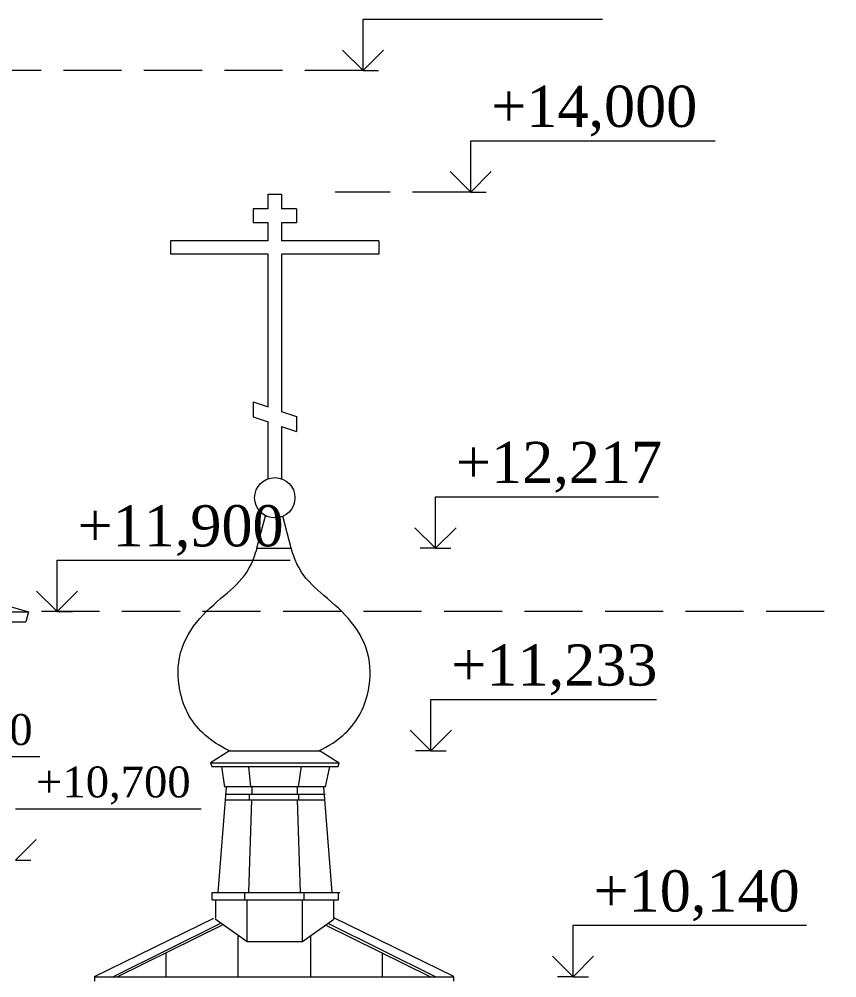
# Model space of a CAD drawing. Header units: millimetres. Extents: x 2399 to 111977, y 1313 to 59551.
# Drawn here: x 19461 to 23434, y 41899 to 46554 of the extents above; entities that cross this region are included whole.
import ezdxf

# ---------------------------------------------------------------- set-up
doc = ezdxf.new("R2010")
doc.units = ezdxf.units.MM
doc.linetypes.add('Невидимая', pattern=[391.222223, 282.222223, -109])
doc.layers.add('dim Level', color=7, linetype='Continuous', lineweight=13)
doc.layers.add('main line', color=7, linetype='Continuous', lineweight=13)
doc.styles.add('СГЕНЕРИР_СТИЛЬ_1', font='georgia.ttf')

msp = doc.modelspace()

# ---------------------------------------------------------------- linework, layer by layer
at = {"layer": 'dim Level', "color": 7, "linetype": 'Continuous', "lineweight": 13}
for p, q in [((21132.3277, 46304.3548), (21132.3277, 46554.3548)), ((21132.3277, 46554.3548), (22295.1157, 46554.3548)), ((21132.3277, 46304.3548), (21032.3277, 46404.3548)), ((21232.3277, 46404.3548), (21132.3277, 46304.3548)), ((21132.3277, 46304.3548), (21057.3277, 46304.3548)), ((21132.3277, 46304.3548), (21207.3277, 46304.3548)), ((21655.2544, 45714.1218), (21655.2544, 45964.1218)), ((21655.2544, 45964.1218), (22843.2564, 45964.1218)), ((21655.2544, 45714.1218), (21555.2544, 45814.1218)), ((21755.2544, 45814.1218), (21655.2544, 45714.1218)), ((21655.2544, 45714.1218), (21580.2544, 45714.1218)), ((21655.2544, 45714.1218), (21730.2544, 45714.1218)), ((21484.2197, 43984.7778), (21484.2197, 44234.7778)), ((21484.2197, 44234.7778), (22567.4937, 44234.7778)), ((21484.2197, 43984.7778), (21384.2197, 44084.7778)), ((21584.2197, 44084.7778), (21484.2197, 43984.7778)), ((21484.2197, 43984.7778), (21409.2197, 43984.7778)), ((21484.2197, 43984.7778), (21559.2197, 43984.7778)), ((19645.2191, 43677.1602), (19645.2191, 43927.1602)), ((19645.2191, 43927.1602), (20778.9171, 43927.1602)), ((19645.2191, 43677.1602), (19545.2191, 43777.1602)), ((19745.2191, 43777.1602), (19645.2191, 43677.1602)), ((19645.2191, 43677.1602), (19570.2191, 43677.1602)), ((19645.2191, 43677.1602), (19720.2191, 43677.1602)), ((21461.4871, 43000.9959), (21461.4871, 43250.9959)), ((21461.4871, 43250.9959), (22558.3371, 43250.9959)), ((21461.4871, 43000.9959), (21361.4871, 43100.9959)), ((21561.4871, 43100.9959), (21461.4871, 43000.9959)), ((18675.7927, 42974.2876), (19561.2482, 42974.2876)), ((21461.4871, 43000.9959), (21386.4871, 43000.9959)), ((21461.4871, 43000.9959), (21536.4871, 43000.9959)), ((19443.8108, 42719.7343), (20345.2668, 42719.7343)), ((19543.8108, 42569.7343), (19443.8108, 42469.7343)), ((19443.8108, 42469.7343), (19518.8108, 42469.7343)), ((22152.6497, 41903.6763), (22152.6497, 42153.6763)), ((22152.6497, 42153.6763), (23286.3477, 42153.6763)), ((22152.6497, 41903.6763), (22052.6497, 42003.6763)), ((22252.6497, 42003.6763), (22152.6497, 41903.6763)), ((22152.6497, 41903.6763), (22077.6497, 41903.6763)), ((22152.6497, 41903.6763), (22227.6497, 41903.6763))]:
    msp.add_line(p, q, dxfattribs=at)
at = {"layer": 'main line', "color": 7, "linetype": 'Невидимая', "lineweight": 13}
for p, q in [((21132.3277, 46304.3548), (18603.2062, 46304.3548)), ((21655.2544, 45714.1218), (20996.2356, 45714.1218)), ((23764.1148, 43677.1602), (19494.0329, 43677.1602))]:
    msp.add_line(p, q, dxfattribs=at)
at = {"layer": 'main line', "color": 7, "linetype": 'Continuous', "lineweight": 13}
for p, q in [((20671.1334, 45633.1729), (20671.1334, 45704.6058)), ((20671.1334, 45704.6058), (20735.8312, 45704.6058)), ((20735.8312, 45704.6058), (20735.8312, 45633.1729)), ((20671.1334, 45633.1729), (20598.3662, 45633.1729)), ((20598.3662, 45633.1729), (20598.3662, 45564.571)), ((20808.5984, 45633.1729), (20735.8312, 45633.1729)), ((20808.5984, 45633.1729), (20808.5984, 45564.571)), ((20671.1334, 45564.571), (20598.3662, 45564.571)), ((20671.1334, 45477.774), (20671.1334, 45564.571)), ((20735.8312, 45564.571), (20735.8312, 45477.774)), ((20808.5984, 45564.571), (20735.8312, 45564.571)), ((20671.1334, 45477.774), (20197.4175, 45477.774)), ((20197.4175, 45477.774), (20197.4175, 45413.2472)), ((21209.5471, 45477.774), (20735.8312, 45477.774)), ((21209.5471, 45477.774), (21209.5471, 45413.2472)), ((20671.1334, 45413.2472), (20197.4175, 45413.2472)), ((20671.1334, 44671.0039), (20671.1334, 45413.2472)), ((21209.5471, 45413.2472), (20735.8312, 45413.2472)), ((20735.8312, 45413.2472), (20735.8312, 44649.1914)), ((20598.3662, 44695.5368), (20598.3662, 44623.1523)), ((20598.3662, 44695.5368), (20671.1334, 44671.0039)), ((20735.8312, 44649.1914), (20808.5984, 44624.6585)), ((20598.3662, 44623.1523), (20671.1334, 44598.6193)), ((20808.5984, 44624.6585), (20808.5984, 44552.274)), ((20671.1334, 44322.1819), (20671.1334, 44598.6193)), ((20735.8312, 44576.8069), (20735.8312, 44322.1819)), ((20735.8312, 44576.8069), (20808.5984, 44552.274)), ((20616.6523, 43984.7778), (20658.9574, 44142.6629)), ((20783.6488, 43984.7778), (20742.4721, 44140.0533)), ((17997.0873, 44122.3986), (19506.9377, 43675.7242)), ((20616.6523, 43984.7778), (20783.6488, 43984.7778)), ((15858.8482, 43675.7242), (19506.9377, 43675.7242)), ((19506.9377, 43675.7242), (19494.0329, 43627.3017)), ((15893.1107, 43627.3017), (19494.0329, 43627.3017)), ((20483.1617, 43000.9959), (20390.3483, 42942.41)), ((20483.1617, 43000.9959), (20923.8028, 43000.9959)), ((20923.8028, 43000.9959), (21016.9488, 42942.41)), ((20390.3483, 42942.41), (21016.9488, 42942.41)), ((20390.3483, 42942.41), (20397.8959, 42925.4284)), ((20397.8959, 42925.4284), (21011.6078, 42925.4284)), ((20444.8887, 42925.4284), (20458.9164, 42824.429)), ((20587.5344, 42825.8318), (20576.5757, 42925.4284)), ((20819.1887, 42825.8318), (20832.4957, 42925.4284)), ((20949.1845, 42825.8318), (20971.6289, 42925.4284)), ((21011.6078, 42925.4284), (21016.9488, 42942.41)), ((20466.6486, 42824.4511), (20426.3017, 42313.9353)), ((20949.1845, 42825.8318), (20458.9164, 42825.8318)), ((20463.9517, 42790.3259), (20947.4607, 42790.3259)), ((20580.4895, 42763.7003), (20580.4895, 42790.3259)), ((20592.9516, 42790.3259), (20594.1049, 42825.8318)), ((20813.0085, 42790.3259), (20813.0085, 42825.8318)), ((20820.7542, 42763.7003), (20820.7542, 42790.3259)), ((20940.1892, 42825.806), (20979.8173, 42313.9353)), ((20461.8474, 42763.7003), (20944.9973, 42763.7003)), ((20577.4786, 42313.9353), (20592.0869, 42763.7003)), ((20828.4816, 42313.9353), (20813.8733, 42763.7003)), ((20397.6148, 42313.9353), (21019.2772, 42313.9353)), ((20399.238, 42278.2263), (20399.238, 42312.3122)), ((20399.238, 42278.2263), (21012.7846, 42278.2263)), ((20416.342, 42187.9148), (20416.342, 42278.2263)), ((20558.486, 42278.2263), (20558.486, 42313.9353)), ((20569.0052, 42075.2195), (20569.0052, 42278.2263)), ((20837.9594, 42075.2195), (20837.9594, 42278.2263)), ((20846.3329, 42278.2263), (20846.3329, 42313.9353)), ((20989.9044, 42183.6407), (20989.9044, 42278.2263)), ((21012.7846, 42278.2263), (21012.7846, 42313.9353)), ((19827.1726, 41905.8668), (20406.8103, 42187.9148)), ((20413.7006, 42186.0159), (20569.0052, 42075.2195)), ((20837.9594, 42075.2195), (20989.9044, 42183.6407)), ((21573.1285, 41905.8668), (20993.4907, 42187.9148)), ((19916.0602, 41903.6763), (20437.7807, 42162.0367)), ((20448.1178, 42154.6621), (19939.7048, 41903.6763)), ((20952.1833, 42154.6621), (21460.5963, 41903.6763)), ((21484.2408, 41903.6763), (20962.5204, 42162.0367)), ((20523.5376, 42100.8566), (20523.5376, 41903.6763)), ((20876.7634, 42100.8566), (20876.7634, 41903.6763)), ((20569.0052, 42075.2195), (20837.9594, 42075.2195)), ((20174.4755, 42019.5744), (20174.4755, 41903.6763)), ((21225.8256, 42019.5744), (21225.8256, 41903.6763)), ((19827.1726, 41903.6763), (21573.1285, 41903.6763)), ((19829.1511, 41881.7898), (19829.1511, 41903.6763)), ((21574.073, 41881.7898), (21573.1285, 41903.6763))]:
    msp.add_line(p, q, dxfattribs=at)
msp.add_circle((20703.4823, 44229.9283), 97.9679, dxfattribs=at)
for points in [[(20483.1617, 43000.9959), (20483.1617, 43000.9959), (20426.7389, 43026.9524), (20378.8981, 43065.4287), (20345.7971, 43092.0505), (20316.7384, 43123.5912), (20294.3233, 43159.6902), (20272.4497, 43194.9169), (20256.9611, 43233.5955), (20247.1277, 43273.9254), (20232.8134, 43332.6331), (20228.8839, 43393.585), (20240.5423, 43452.8294), (20253.0381, 43516.3299), (20283.1912, 43574.5023), (20323.5529, 43625.1495), (20362.5149, 43674.0403), (20410.7294, 43714.4417), (20457.8956, 43755.5409), (20497.6798, 43790.2077), (20538.5492, 43824.6061), (20567.2137, 43868.8103), (20601.6712, 43921.948), (20616.6523, 43984.7778), (20616.6523, 43984.7778)], [(20917.1394, 43000.9959), (20917.1394, 43000.9959), (20973.5622, 43026.9524), (21021.403, 43065.4287), (21054.504, 43092.0505), (21083.5627, 43123.5912), (21105.9778, 43159.6902), (21127.8514, 43194.9169), (21143.34, 43233.5955), (21153.1734, 43273.9254), (21167.4877, 43332.6331), (21171.4171, 43393.585), (21159.7588, 43452.8294), (21147.2629, 43516.3299), (21117.1099, 43574.5023), (21076.7482, 43625.1495), (21037.7862, 43674.0403), (20989.5717, 43714.4417), (20942.4055, 43755.5409), (20902.6213, 43790.2077), (20861.7518, 43824.6061), (20833.0874, 43868.8103), (20798.6299, 43921.948), (20783.6488, 43984.7778), (20783.6488, 43984.7778)]]:
    msp.add_open_spline(points, degree=3, knots=[0, 0, 0, 0, 1, 1, 1, 2, 2, 2, 3, 3, 3, 4, 4, 4, 5, 5, 5, 6, 6, 6, 7, 7, 7, 8, 8, 8, 8], dxfattribs=at)

# ---------------------------------------------------------------- texts
at = {"layer": 'dim Level', "color": 7, "lineweight": 13, "attachment_point": 7, "style": 'СГЕНЕРИР_СТИЛЬ_1'}
for s, insert, char_height in [('\\A1;+14,000', (21755.2544, 45984.1218), 200), ('\\A1;+12,217', (21584.2197, 44254.7778), 200), ('\\A1;+11,900', (19745.2191, 43947.1602), 200), ('\\A1;+11,233', (21561.4871, 43270.9959), 200), ('\\A1;+11,000', (18775.7927, 42994.2876), 150), ('\\A1;+10,700', (19543.8108, 42739.7343), 150), ('\\A1;+10,140', (22252.6497, 42173.6763), 200)]:
    msp.add_mtext(s, dxfattribs=dict(at, insert=insert, char_height=char_height))

doc.saveas('drawing.dxf')
